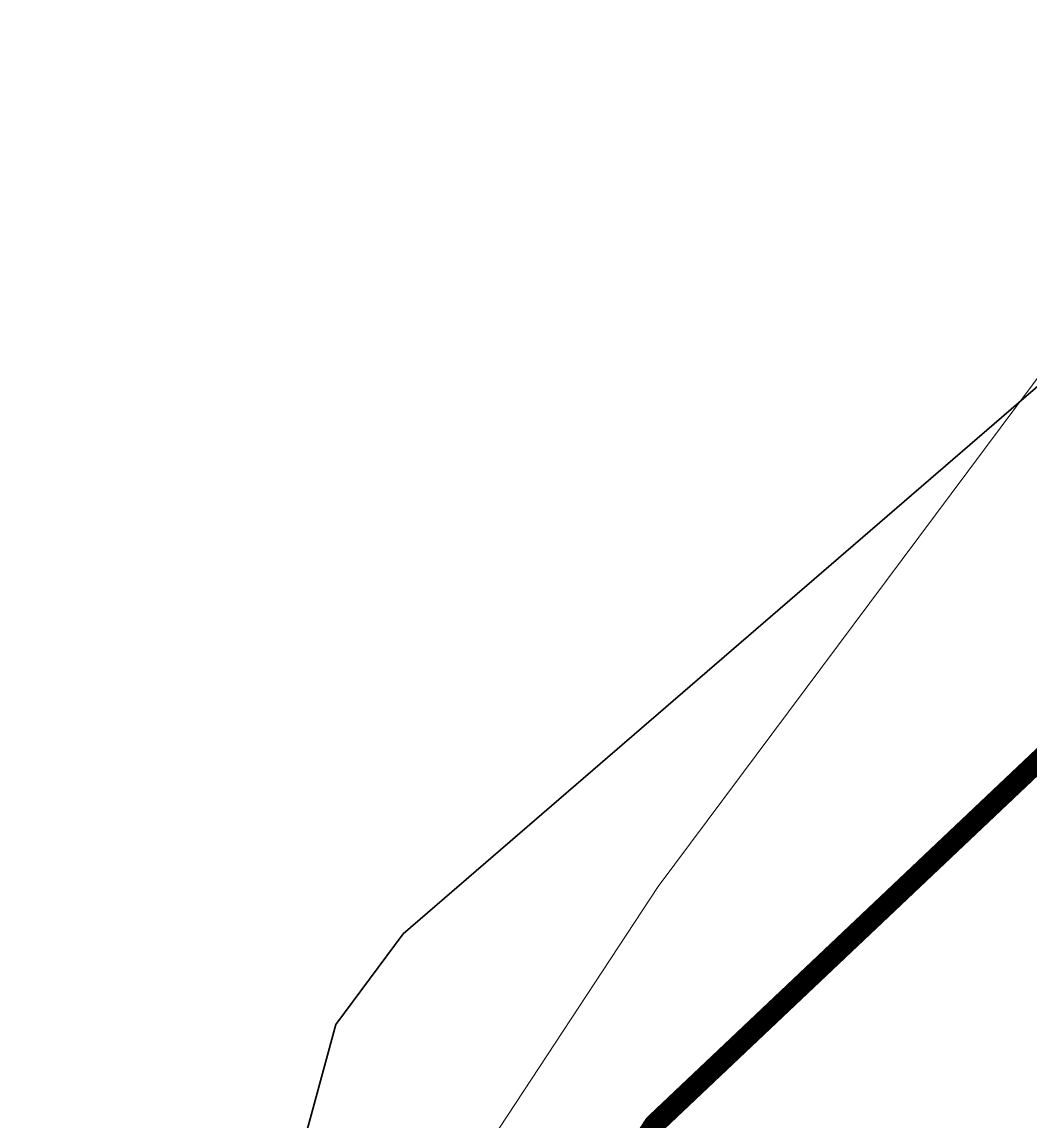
# Model space of a CAD drawing. Header units: metres. Extents: x 1477905 to 1478744, y 4202276 to 4202610.
# Drawn here: x 1478022.35 to 1478046.42, y 4202431.23 to 4202457.47 of the extents above; entities that cross this region are included whole.
import ezdxf

# ---------------------------------------------------------------- set-up
doc = ezdxf.new("R2010")
doc.units = ezdxf.units.M
doc.layers.add('Nouveau Terrain - CN - Courbes', color=22, linetype='Continuous', lineweight=0)
for name, color, linetype in [('PVcase AC Cables (Inverter - Transformer)', 181, 'Continuous'), ('PVcase PV Area', 30, 'Continuous'), ('PVcase String Cables', 150, 'Continuous'), ('PVcase Trenches', 7, 'Continuous')]:
    doc.layers.add(name, color=color, linetype=linetype)

msp = doc.modelspace()

# ---------------------------------------------------------------- linework, layer by layer
at = {"layer": 'Nouveau Terrain - CN - Courbes', "linetype": 'Continuous', "lineweight": 35}
msp.add_polyline3d([(1478033.621926913, 4202378.969268734, 82), (1478033.792449336, 4202380.654087802, 82), (1478034.422447102, 4202382.72334082, 82), (1478034.32504346, 4202383.444350059, 82), (1478033.94714169, 4202383.942274987, 82), (1478033.287098157, 4202384.359050401, 82), (1478031.420703367, 4202387.256883299, 82), (1478025.836259337, 4202398.046319137, 82), (1478024.517270344, 4202401.055690597, 82), (1478022.694328515, 4202407.244928131, 82), (1478029.842277773, 4202433.538151458, 82), (1478031.450972971, 4202435.700905548, 82), (1478050.267611035, 4202451.9320894, 82), (1478054.742038201, 4202453.404641333, 82), (1478059.717236195, 4202454.072434652, 82), (1478073.665373155, 4202457.069829707, 82), (1478076.081388346, 4202457.467252585, 82), (1478077.125432788, 4202456.741116544, 82), (1478078.973356483, 4202454.351462113, 82), (1478082.142176707, 4202448.886875601, 82)], dxfattribs=at)
at = {"layer": 'PVcase AC Cables (Inverter - Transformer)'}
for points in [[(1478080.760262705, 4202451.25695702, 81.2), (1478077.767160759, 4202451.339510501, 81.2), (1478074.774058814, 4202451.422063983, 81.19999999999999), (1478071.780956869, 4202451.504617464, 81.1727200354941), (1478068.787854923, 4202451.587170945, 81.12129982852717), (1478065.794752978, 4202451.669724427, 81.09279449568083), (1478062.801651032, 4202451.752277909, 81.11608161895067), (1478059.808549087, 4202451.834831391, 81.13397518725641), (1478056.815447141, 4202451.917384872, 81.16042333910589), (1478053.822345196, 4202451.999938354, 81.1963916068616), (1478050.82924325, 4202452.082491836, 81.2), (1478047.836141305, 4202452.165045317, 81.22770483273669), (1478047.7559729, 4202449.258417953, 81.19815757945257), (1478047.675804495, 4202446.351790589, 81.13732208256891), (1478047.59563609, 4202443.445163226, 81.08414792649137), (1478047.515467685, 4202440.538535861, 81.03853224158601), (1478045.517805599, 4202438.64811203, 81.03886903580825), (1478043.520143512, 4202436.757688198, 81.04019067478839), (1478041.522481426, 4202434.867264366, 81.0464740554437), (1478039.524819339, 4202432.976840534, 81.06150052042555), (1478037.527157253, 4202431.086416703, 81.07652698540741)], [(1478080.760262705, 4202451.25695702, 81.2), (1478077.767160759, 4202451.339510501, 81.2), (1478074.774058814, 4202451.422063983, 81.19999999999999), (1478071.780956869, 4202451.504617464, 81.1727200354941), (1478068.787854923, 4202451.587170945, 81.12129982852717), (1478065.794752978, 4202451.669724427, 81.09279449568083), (1478062.801651032, 4202451.752277909, 81.11608161895067), (1478059.808549087, 4202451.834831391, 81.13397518725641), (1478056.815447141, 4202451.917384872, 81.16042333910589), (1478053.822345196, 4202451.999938354, 81.1963916068616), (1478050.82924325, 4202452.082491836, 81.2), (1478047.836141305, 4202452.165045317, 81.22770483273669), (1478047.7559729, 4202449.258417953, 81.19815757945257), (1478047.675804495, 4202446.351790589, 81.13732208256891), (1478047.59563609, 4202443.445163226, 81.08414792649137), (1478047.515467685, 4202440.538535861, 81.03853224158601), (1478045.517805599, 4202438.64811203, 81.03886903580825), (1478043.520143512, 4202436.757688198, 81.04019067478839), (1478041.522481426, 4202434.867264366, 81.0464740554437), (1478039.524819339, 4202432.976840534, 81.06150052042555), (1478037.527157253, 4202431.086416703, 81.07652698540741)], [(1478080.760262705, 4202451.256957021, 81.2), (1478077.767160759, 4202451.339510502, 81.2), (1478074.774058814, 4202451.422063984, 81.20000000000002), (1478071.780956869, 4202451.504617466, 81.17272003556862), (1478068.787854923, 4202451.587170946, 81.12129982856443), (1478065.794752978, 4202451.669724428, 81.09279449570776), (1478062.801651032, 4202451.75227791, 81.11608161897685), (1478059.808549087, 4202451.834831391, 81.13397518728374), (1478056.815447141, 4202451.917384873, 81.16042333912866), (1478053.822345196, 4202451.999938355, 81.19639160688438), (1478050.82924325, 4202452.082491837, 81.2), (1478047.836141305, 4202452.165045318, 81.22770483274103), (1478047.7559729, 4202449.258417955, 81.19815757949813), (1478047.675804495, 4202446.35179059, 81.13732208258638), (1478047.59563609, 4202443.445163226, 81.08414792649137), (1478047.515467685, 4202440.538535862, 81.0385322416027), (1478045.517805599, 4202438.648112031, 81.03886903582458), (1478043.520143512, 4202436.757688199, 81.04019067479618), (1478041.522481426, 4202434.867264367, 81.0464740554542), (1478039.524819339, 4202432.976840535, 81.06150052043606), (1478037.527157253, 4202431.086416704, 81.07652698541791)]]:
    msp.add_polyline3d(points, dxfattribs=at)
at = {"layer": 'PVcase PV Area', "color": 92, "lineweight": 0, "ltscale": 0.3}
msp.add_lwpolyline([(1478081.195897831, 4202309.408074516, -0.05134033259658074), (1478078.780944264, 4202309.865308243), (1478063.362561366, 4202314.461482239, 0.05805379121474256), (1478060.627146449, 4202314.941552777, 0.01764863790454796), (1478045.521908471, 4202315.280897629), (1477980.304835158, 4202315.382556441), (1477969.227141967, 4202315.399824084, -0.5981483022966041), (1477963.409771807, 4202326.276816209), (1477966.523975583, 4202330.958387922), (1477988.681383842, 4202364.267542757), (1478000.256834568, 4202382.239012351), (1478010.317299969, 4202397.723511036), (1478024.479096755, 4202416.97208983), (1478037.541256056, 4202436.830169353), (1478046.880113991, 4202449.340671219), (1478048.925549185, 4202451.178073373), (1478191.473299444, 4202447.246428729, 0.1064139140517762), (1478196.779234951, 4202442.745830558), (1478193.703769114, 4202331.24014277), (1478155.058289575, 4202322.182856176, 0.2166355322477609), (1478133.90654308, 4202308.191252904, -0.2264994037307809), (1478128.45885733, 4202305.403806316), (1478120.587080255, 4202306.0704303)], format="xyb", close=True, dxfattribs=at)
at = {"layer": 'PVcase String Cables'}
msp.add_polyline3d([(1478079.947105493, 4202451.479460968, 81.2), (1478077.01025331, 4202451.56046301, 81.2), (1478074.073401128, 4202451.641465054, 81.2), (1478071.136548946, 4202451.722467097, 81.16965221559964), (1478068.199696763, 4202451.80346914, 81.11919835544178), (1478065.262844581, 4202451.884471183, 81.10230611352966), (1478062.325992398, 4202451.965473226, 81.1248798023754), (1478059.389140216, 4202452.046475269, 81.14183817089496), (1478056.452288033, 4202452.127477312, 81.16968018518571), (1478053.515435851, 4202452.208479355, 81.2), (1478050.578583669, 4202452.289481399, 81.2), (1478047.641731486, 4202452.370483441, 81.23119789481514), (1478047.560755552, 4202449.43457789, 81.2), (1478047.479779619, 4202446.498672337, 81.14324339104844), (1478047.398803685, 4202443.562766785, 81.08953361661088), (1478047.317827751, 4202440.626861233, 81.04316542912153), (1478045.328750897, 4202438.744561763, 81.04342099479751), (1478043.339674043, 4202436.862262292, 81.04484827658092), (1478041.350597188, 4202434.97996282, 81.05087246983084), (1478039.361520334, 4202433.097663349, 81.06583435647606), (1478037.372443479, 4202431.215363879, 81.08079624312553)], dxfattribs=at)
msp.add_polyline3d([(1478079.947105493, 4202451.479460968, 81.2), (1478077.01025331, 4202451.56046301, 81.2), (1478074.073401128, 4202451.641465054, 81.2), (1478071.136548946, 4202451.722467097, 81.16965221559964), (1478068.199696763, 4202451.80346914, 81.11919835544178), (1478065.262844581, 4202451.884471183, 81.10230611352966), (1478062.325992398, 4202451.965473226, 81.1248798023754), (1478059.389140216, 4202452.046475269, 81.14183817089496), (1478056.452288033, 4202452.127477312, 81.16968018518571), (1478053.515435851, 4202452.208479355, 81.2), (1478050.578583669, 4202452.289481399, 81.2), (1478047.641731486, 4202452.370483441, 81.23119789481514), (1478047.560755552, 4202449.43457789, 81.2), (1478047.479779619, 4202446.498672337, 81.14324339104844), (1478047.398803685, 4202443.562766785, 81.08953361661088), (1478047.317827751, 4202440.626861233, 81.04316542912153), (1478045.328750897, 4202438.744561763, 81.04342099479751), (1478043.339674043, 4202436.862262292, 81.04484827658092), (1478041.350597188, 4202434.97996282, 81.05087246983084), (1478039.361520334, 4202433.097663349, 81.06583435647606), (1478037.372443479, 4202431.215363879, 81.08079624312553)], dxfattribs=at)
at = {"layer": 'PVcase Trenches', "color": 1, "linetype": 'Continuous', "const_width": 0.5}
msp.add_lwpolyline([(1477988.495744865, 4202326.467503072), (1477989.258575812, 4202354.125098406), (1477998.564432485, 4202371.36311811), (1478037.449800366, 4202431.150890291), (1478047.416647718, 4202440.582698547), (1478047.738936396, 4202452.267764379), (1478191.437311999, 4202448.304384104), (1478194.778269839, 4202456.914682955), (1478198.545805372, 4202456.811525093)], dxfattribs=at)

doc.saveas('drawing.dxf')
